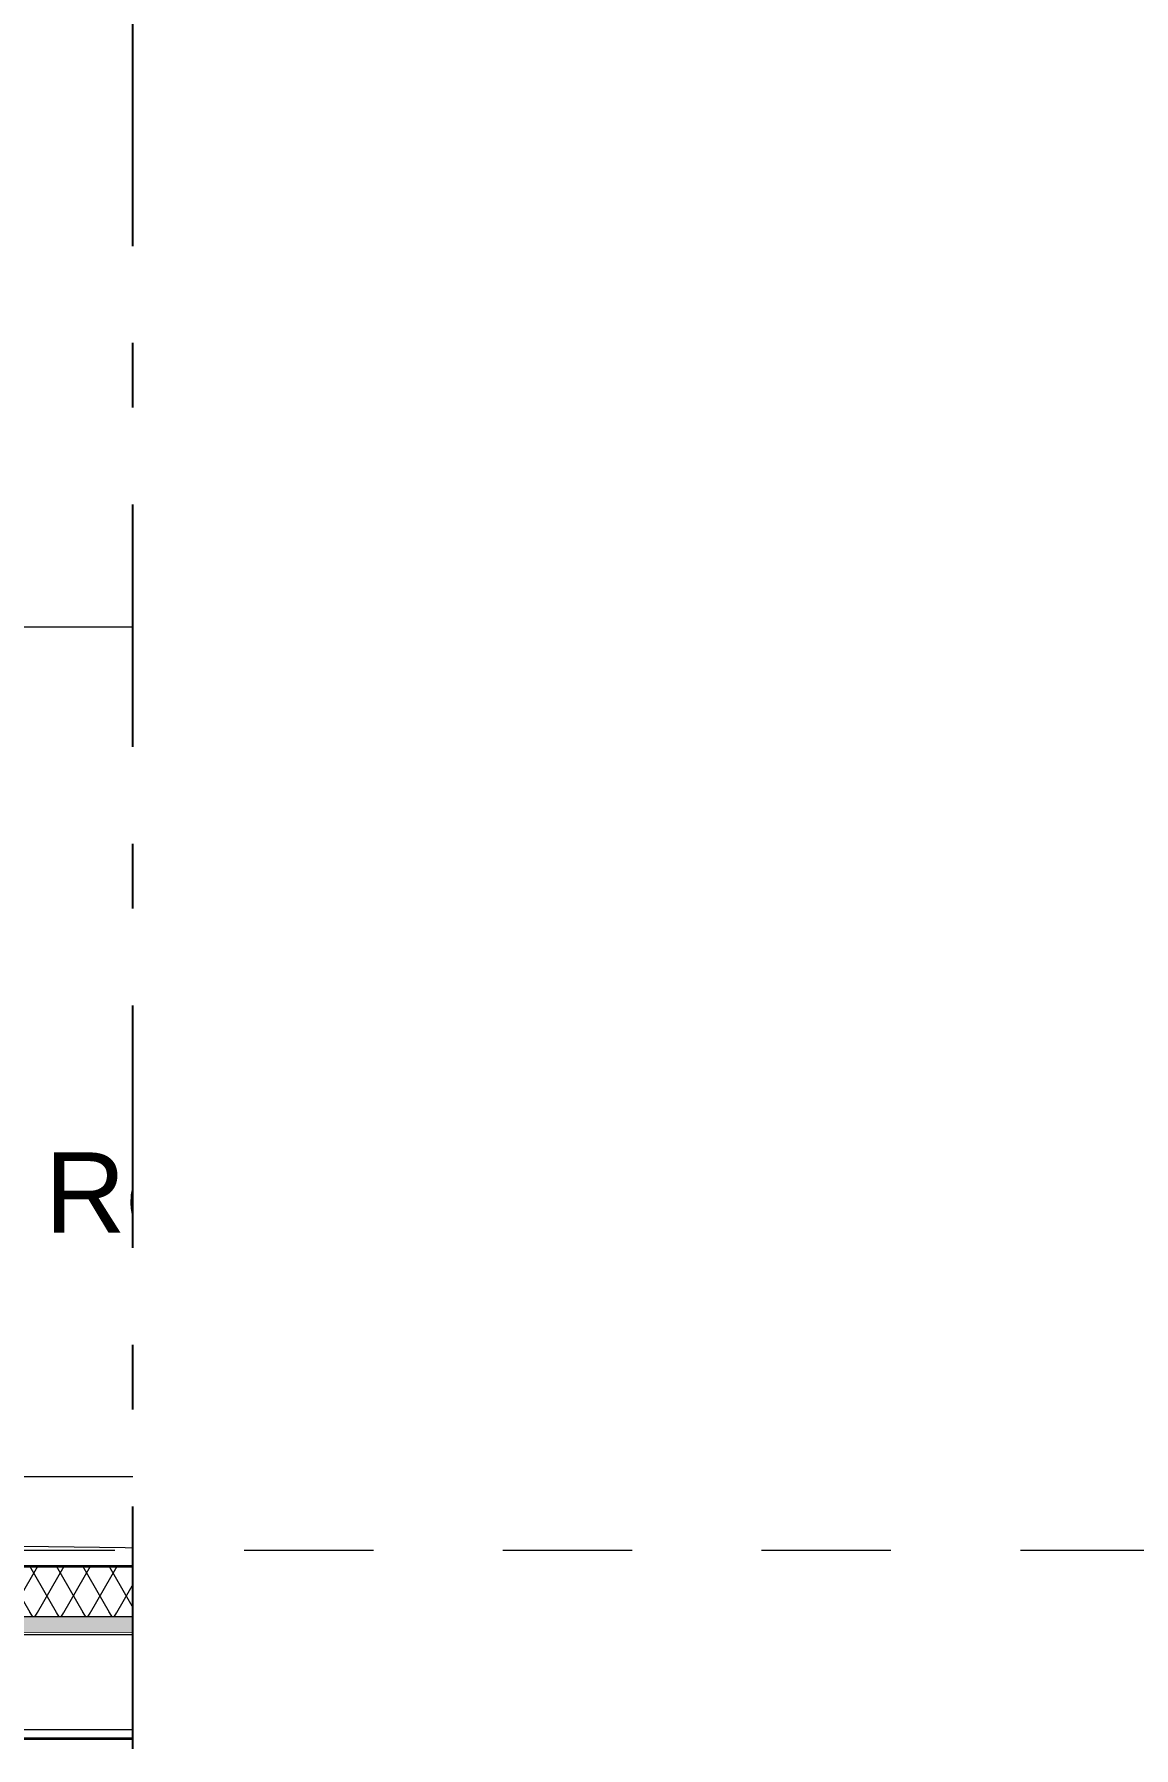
# Model space of a CAD drawing. Header units: millimetres. Extents: x -48147 to 1428745, y -495156 to 18123.
# Drawn here: x 1416671 to 1419070, y -478180 to -474440 of the extents above; entities that cross this region are included whole.
import ezdxf

# ---------------------------------------------------------------- set-up
doc = ezdxf.new("R2010")
doc.units = ezdxf.units.MM
doc.header["$MEASUREMENT"] = 0
for name, pattern in [('Dashed', [2822.222233, 1411.111116, -1411.111116]), ('Double Dashed', [1093.611073, 529.166651, -211.666656, 141.111112, -211.666656]), ('Wipeout_Contour', [1000, 0, -1000])]:
    doc.linetypes.add(name, pattern=pattern)
for name, color, linetype, lineweight, true_color in [('0_Pen_No__105', 7, 'Continuous', 15, 0xa6a6a6), ('0_Pen_No__81', 7, 'Continuous', 20, 0x6a6a6a), ('A-20-M_Roof_Pen_No__53', 7, 'Continuous', 35, 0x444444), ('New_A-20-M_Roof_Pen_No__149', 7, 'Continuous', 0, 0x2a2a2a), ('New_A-20-M_Roof_Pen_No__81', 7, 'Continuous', 20, 0x6a6a6a)]:
    doc.layers.add(name, color=color, linetype=linetype, lineweight=lineweight, true_color=true_color)
for name, color, linetype in [('A-20-M_Roof', 7, 'Continuous'), ('A-25-M_Wall_Ext', 7, 'Continuous'), ('A-95-P_Drawing', 7, 'Continuous'), ('New_A-20-M_Floor_Slab', 7, 'Continuous'), ('New_A-20-M_Roof', 7, 'Continuous'), ('New_A-25-M_Wall_Ext', 7, 'Continuous'), ('New_A-95-D_1_20', 7, 'Continuous'), ('S-280-M_STRUCT_FRAME.IFC Import', 7, 'Continuous')]:
    doc.layers.add(name, color=color, linetype=linetype)
for name, color, linetype, lineweight in [('A-20-M_Roof_Pen_No__85', 8, 'Continuous', 20), ('A-20-M_Roof_Pen_No__93', 8, 'Continuous', 13), ('A-25-M_Wall_Ext_Pen_No__87', 8, 'Continuous', 20), ('A-25-M_Wall_Int_Pen_No__101', 252, 'Continuous', 15), ('A-95-P_Drawing_Pen_No__194', 7, 'Continuous', 25), ('New_A-20-M_Floor_Slab_Pen_No__89', 8, 'Continuous', 20), ('New_A-20-M_Roof_Pen_No__4', 7, 'Continuous', 20), ('New_A-20-M_Roof_Pen_No__85', 8, 'Continuous', 20), ('New_A-25-M_Wall_Ext_Pen_No__87', 8, 'Continuous', 20), ('New_A-95-D_1_20_Pen_No__1', 7, 'Continuous', 13), ('S-280-M_STRUCT_FRAME.IFC Import_Pen_No__90', 8, 'Continuous', 20)]:
    doc.layers.add(name, color=color, linetype=linetype, lineweight=lineweight)
doc.styles.add('GENERATED_STYLE_1', font='')
doc.styles.get('GENERATED_STYLE_1').set_extended_font_data('Arial')
pattern_1 = [(60, (1341556.51, -489898.95), (-43.30127, 25), []), (120, (1341556.51, -489898.95), (43.30127, 25), [])]

# ---------------------------------------------------------------- blocks, each defined once
blk = doc.blocks.new('Section Elem_306_2', base_point=(1341556.5, -489899))
at = {"layer": 'New_A-20-M_Roof_Pen_No__4', "linetype": 'Continuous', "flags": 128}
blk.add_lwpolyline([(1420178.2, -477930), (1404999, -477930), (1403402.2, -477930)], dxfattribs=at)
at = {"color": 254, "linetype": 'Wipeout_Contour', "lineweight": 0, "ltscale": 5965584.896684188}
blk.add_wipeout([(1420511.7, -477885), (1404999, -477885), (1404999, -477895), (1420511.7, -477895)], dxfattribs=at).dxf.layer = 'New_A-20-M_Roof'
at = {"layer": 'New_A-20-M_Roof_Pen_No__81', "linetype": 'Continuous', "lineweight": 0, "true_color": 0x353535}
blk.add_hatch(color=250, dxfattribs=at).paths.add_polyline_path([(1404999, -477895), (1404999, -477930), (1420511.7, -477930), (1420511.7, -477895)])
at = {"layer": 'New_A-20-M_Roof_Pen_No__85', "linetype": 'Continuous'}
h = blk.add_hatch(dxfattribs=at)
h.set_pattern_fill('Batt_Insulation_0002', color=256, style=0, pattern_type=2)
h.set_pattern_definition(pattern_1)
h.paths.add_polyline_path([(1420511.7, -477885), (1404999, -477885), (1404999, -477895), (1420511.7, -477895)])
at = {"layer": 'New_A-20-M_Roof_Pen_No__149', "linetype": 'Continuous', "flags": 128}
blk.add_lwpolyline([(1420511.7, -477895), (1404999, -477895), (1386215.2, -477895)], dxfattribs=at)
blk = doc.blocks.new('Section Elem_307_2', base_point=(1341556.5, -489899))
at = {"color": 254, "linetype": 'Wipeout_Contour', "lineweight": 0, "ltscale": 5982203.821064672}
blk.add_wipeout([(1414535, -477700.4), (1414535, -477705.4), (1420027.7, -477772.9), (1419682.1, -477760.4)], dxfattribs=at).dxf.layer = 'A-20-M_Roof'
at = {"color": 254, "linetype": 'Wipeout_Contour', "lineweight": 0, "ltscale": 8976044.720470615}
blk.add_wipeout([(1414535, -477696.7), (1414535, -477700.4), (1419682.1, -477760.4), (1419133.2, -477749), (1419128.1, -477749), (1419049.5, -477747.5)], dxfattribs=at).dxf.layer = 'A-20-M_Roof'
at = {"color": 254, "linetype": 'Wipeout_Contour', "lineweight": 0, "ltscale": 14961401.51767659}
blk.add_wipeout([(1418169.5, -477734.4), (1414535, -477694.6), (1414535, -477696.7), (1419049.5, -477747.5), (1419041.5, -477747.3), (1418891.7, -477745), (1418822.5, -477744), (1418551.1, -477739.9), (1418385.2, -477737.5), (1418197.6, -477734.8)], dxfattribs=at).dxf.layer = 'A-20-M_Roof'
at = {"color": 254, "linetype": 'Wipeout_Contour', "lineweight": 0, "ltscale": 7480730.083510801}
blk.add_wipeout([(1414535, -477705.4), (1414535, -477712.6), (1419962.7, -477784.1), (1420025.7, -477784.1), (1420027.7, -477772.9)], dxfattribs=at).dxf.layer = 'A-20-M_Roof'
at = {"layer": 'A-20-M_Roof_Pen_No__93', "linetype": 'Continuous'}
blk.add_line((1418550.9, -477739.9), (1418822.8, -477744), dxfattribs=at)
at = {"color": 254, "linetype": 'Wipeout_Contour', "lineweight": 0, "ltscale": 11962156.783229}
blk.add_wipeout([(1414535, -477694.2), (1414535, -477694.6), (1418169.5, -477734.4), (1418000.8, -477732.5), (1417705.9, -477729.1), (1417701.1, -477729), (1417355.4, -477725), (1417222.7, -477723.5)], dxfattribs=at).dxf.layer = 'A-20-M_Roof'
blk = doc.blocks.new('Section Elem_308_2', base_point=(1341556.5, -489899))
at = {"color": 254, "linetype": 'Wipeout_Contour', "lineweight": 0, "ltscale": 32620834.12877611}
blk.add_wipeout([(1396457.6, -477743.5), (1399532.2, -477784), (1399548.3, -477784), (1399565.9, -477784), (1399582, -477784.1), (1399597.2, -477784.1), (1399612.2, -477784), (1399627.7, -477784), (1399681.3, -477783.9), (1399695.8, -477784), (1399712.1, -477784), (1399730.9, -477784), (1399752.9, -477784.1), (1399779.6, -477784.1), (1399812.8, -477784.1), (1419962.7, -477784.1), (1414535, -477712.6), (1414535, -477713.2), (1413955.4, -477715.3), (1413668.9, -477701.2), (1407279.3, -477617), (1405498.8, -477617)], dxfattribs=at).dxf.layer = 'A-20-M_Roof'
at = {"layer": 'A-20-M_Roof_Pen_No__93', "linetype": 'Continuous'}
blk.add_line((1414535, -477712.6), (1419977.8, -477784.3), dxfattribs=at)
blk = doc.blocks.new('Section Elem_310_2', base_point=(1341556.5, -489899))
at = {"color": 254, "linetype": 'Wipeout_Contour', "lineweight": 0, "ltscale": 10461491.23967545}
blk.add_wipeout([(1420504.9, -477885), (1420504.9, -477784.3), (1420472, -477784.2), (1420462.9, -477784.2), (1420455.1, -477784.1), (1404999, -477784.1), (1404999, -477885)], dxfattribs=at).dxf.layer = 'A-20-M_Roof'
at = {"layer": 'A-20-M_Roof_Pen_No__85', "linetype": 'Continuous'}
h = blk.add_hatch(dxfattribs=at)
h.set_pattern_fill('Batt_Insulation_0002', color=256, style=0, pattern_type=2)
h.set_pattern_definition(pattern_1)
h.paths.add_polyline_path([(1420504.9, -477885), (1420504.9, -477784.3), (1420472, -477784.2), (1420462.9, -477784.2), (1420455.1, -477784.1), (1404999, -477784.1), (1404999, -477885)])
at = {"layer": 'A-20-M_Roof_Pen_No__53', "linetype": 'Continuous', "flags": 128}
blk.add_lwpolyline([(1399528, -477784), (1399548.3, -477784), (1399565.9, -477784), (1399582, -477784.1), (1399597.2, -477784.1), (1399612.2, -477784), (1399627.7, -477784), (1399681.3, -477783.9), (1399695.8, -477784), (1399712.1, -477784), (1399730.9, -477784), (1399752.9, -477784.1), (1399779.6, -477784.1), (1399812.8, -477784.1), (1404999, -477784.1), (1420455.1, -477784.1), (1420462.9, -477784.2), (1420472, -477784.2), (1420504.9, -477784.3)], dxfattribs=at)
blk = doc.blocks.new('Section Elem_312_2', base_point=(1341556.5, -489899))
at = {"color": 254, "linetype": 'Wipeout_Contour', "lineweight": 0, "ltscale": 7474083.263021579}
blk.add_wipeout([(1417016.5, -475761.6), (1417132.7, -475761.6), (1417133.8, -475761.6), (1417133.8, -475744), (1417016.5, -475744)], dxfattribs=at).dxf.layer = 'New_A-25-M_Wall_Ext'
at = {"color": 254, "linetype": 'Wipeout_Contour', "lineweight": 0, "ltscale": 7475169.917223283}
blk.add_wipeout([(1417132.7, -475781.6), (1417016.5, -475781.6), (1417016.5, -477419), (1417133.8, -477419), (1417133.8, -475781.6)], dxfattribs=at).dxf.layer = 'New_A-25-M_Wall_Ext'
at = {"color": 254, "linetype": 'Wipeout_Contour', "lineweight": 0, "ltscale": 7474958.070565833}
blk.add_wipeout([(1417133.8, -475761.6), (1417362.2, -475761.6), (1417363.2, -475761.6), (1417363.2, -475744), (1417133.8, -475744)], dxfattribs=at).dxf.layer = 'New_A-25-M_Wall_Ext'
at = {"color": 254, "linetype": 'Wipeout_Contour', "lineweight": 0, "ltscale": 7476044.605160343}
blk.add_wipeout([(1417362.2, -475781.6), (1417133.8, -475781.6), (1417133.8, -477419), (1417363.2, -477419), (1417363.2, -475781.6)], dxfattribs=at).dxf.layer = 'New_A-25-M_Wall_Ext'
at = {"layer": 'New_A-25-M_Wall_Ext_Pen_No__87', "linetype": 'Continuous'}
for p, q in [((1417133.8, -475744), (1417016.5, -475744)), ((1417133.8, -477419), (1417016.5, -477419))]:
    blk.add_line(p, q, dxfattribs=at)
at = {"color": 254, "linetype": 'Wipeout_Contour', "lineweight": 0, "ltscale": 5980731.044626152}
blk.add_wipeout([(1417583.6, -475744), (1417363.2, -475744), (1417363.2, -475761.6), (1417583.6, -475761.6)], dxfattribs=at).dxf.layer = 'New_A-25-M_Wall_Ext'
at = {"color": 254, "linetype": 'Wipeout_Contour', "lineweight": 0, "ltscale": 5981811.378930278}
blk.add_wipeout([(1417583.6, -475781.6), (1417363.2, -475781.6), (1417363.2, -477419), (1417583.6, -477419)], dxfattribs=at).dxf.layer = 'New_A-25-M_Wall_Ext'
at = {"layer": 'New_A-25-M_Wall_Ext_Pen_No__87', "linetype": 'Continuous'}
for p, q in [((1417363.2, -475744), (1417133.8, -475744)), ((1417363.2, -477419), (1417133.8, -477419))]:
    blk.add_line(p, q, dxfattribs=at)
at = {"color": 254, "linetype": 'Wipeout_Contour', "lineweight": 0, "ltscale": 7477038.574314699}
blk.add_wipeout([(1417583.6, -475744), (1417583.6, -475761.6), (1417793.9, -475761.6), (1417794.8, -475761.6), (1417794.8, -475744)], dxfattribs=at).dxf.layer = 'New_A-25-M_Wall_Ext'
at = {"color": 254, "linetype": 'Wipeout_Contour', "lineweight": 0, "ltscale": 7478124.805474428}
blk.add_wipeout([(1417793.9, -475781.6), (1417583.6, -475781.6), (1417583.6, -477419), (1417794.8, -477419), (1417794.8, -475781.6)], dxfattribs=at).dxf.layer = 'New_A-25-M_Wall_Ext'
at = {"layer": 'New_A-25-M_Wall_Ext_Pen_No__87', "linetype": 'Continuous'}
for p, q in [((1417583.6, -475744), (1417363.2, -475744)), ((1417583.6, -477419), (1417363.2, -477419))]:
    blk.add_line(p, q, dxfattribs=at)
at = {"color": 254, "linetype": 'Wipeout_Contour', "lineweight": 0, "ltscale": 5982333.050911032}
blk.add_wipeout([(1417794.8, -475744), (1417794.8, -475761.6), (1417996.8, -475761.6), (1417996.8, -475744)], dxfattribs=at).dxf.layer = 'New_A-25-M_Wall_Ext'
at = {"color": 254, "linetype": 'Wipeout_Contour', "lineweight": 0, "ltscale": 5983413.096012936}
blk.add_wipeout([(1417794.8, -477419), (1417996.8, -477419), (1417996.8, -475781.6), (1417794.8, -475781.6)], dxfattribs=at).dxf.layer = 'New_A-25-M_Wall_Ext'
at = {"layer": 'New_A-25-M_Wall_Ext_Pen_No__87', "linetype": 'Continuous'}
for p, q in [((1417794.8, -475744), (1417583.6, -475744)), ((1417794.8, -477419), (1417583.6, -477419))]:
    blk.add_line(p, q, dxfattribs=at)
at = {"color": 254, "linetype": 'Wipeout_Contour', "lineweight": 0, "ltscale": 7478945.15912299}
blk.add_wipeout([(1417996.8, -475744), (1417996.8, -475761.6), (1418188.8, -475761.6), (1418189.6, -475761.6), (1418189.6, -475744)], dxfattribs=at).dxf.layer = 'New_A-25-M_Wall_Ext'
at = {"color": 254, "linetype": 'Wipeout_Contour', "lineweight": 0, "ltscale": 7480031.112240821}
blk.add_wipeout([(1418188.8, -475781.6), (1417996.8, -475781.6), (1417996.8, -477419), (1418189.6, -477419), (1418189.6, -475781.6)], dxfattribs=at).dxf.layer = 'New_A-25-M_Wall_Ext'
at = {"layer": 'New_A-25-M_Wall_Ext_Pen_No__87', "linetype": 'Continuous'}
for p, q in [((1417996.8, -475744), (1417794.8, -475744)), ((1417996.8, -477419), (1417794.8, -477419))]:
    blk.add_line(p, q, dxfattribs=at)
at = {"color": 254, "linetype": 'Wipeout_Contour', "lineweight": 0, "ltscale": 5983794.897708543}
blk.add_wipeout([(1418373, -475744), (1418189.6, -475744), (1418189.6, -475761.6), (1418373, -475761.6)], dxfattribs=at).dxf.layer = 'New_A-25-M_Wall_Ext'
at = {"color": 254, "linetype": 'Wipeout_Contour', "lineweight": 0, "ltscale": 5984874.67904556}
blk.add_wipeout([(1418373, -475781.6), (1418189.6, -475781.6), (1418189.6, -477419), (1418373, -477419)], dxfattribs=at).dxf.layer = 'New_A-25-M_Wall_Ext'
at = {"layer": 'New_A-25-M_Wall_Ext_Pen_No__87', "linetype": 'Continuous'}
for p, q in [((1418189.6, -475744), (1417996.8, -475744)), ((1418189.6, -477419), (1417996.8, -477419))]:
    blk.add_line(p, q, dxfattribs=at)
at = {"color": 254, "linetype": 'Wipeout_Contour', "lineweight": 0, "ltscale": 7480675.045444392}
blk.add_wipeout([(1418373, -475744), (1418373, -475761.6), (1418546.3, -475761.6), (1418547, -475761.6), (1418547, -475744)], dxfattribs=at).dxf.layer = 'New_A-25-M_Wall_Ext'
at = {"color": 254, "linetype": 'Wipeout_Contour', "lineweight": 0, "ltscale": 7481760.746279398}
blk.add_wipeout([(1418546.3, -475781.6), (1418373, -475781.6), (1418373, -477419), (1418547, -477419), (1418547, -475781.6)], dxfattribs=at).dxf.layer = 'New_A-25-M_Wall_Ext'
at = {"layer": 'New_A-25-M_Wall_Ext_Pen_No__87', "linetype": 'Continuous'}
for p, q in [((1418373, -475744), (1418189.6, -475744)), ((1418373, -477419), (1418189.6, -477419))]:
    blk.add_line(p, q, dxfattribs=at)
at = {"color": 254, "linetype": 'Wipeout_Contour', "lineweight": 0, "ltscale": 5985114.453746972}
blk.add_wipeout([(1418547, -475744), (1418547, -475761.6), (1418711.5, -475761.6), (1418711.5, -475744)], dxfattribs=at).dxf.layer = 'New_A-25-M_Wall_Ext'
at = {"color": 254, "linetype": 'Wipeout_Contour', "lineweight": 0, "ltscale": 5986193.997103579}
blk.add_wipeout([(1418547, -475781.6), (1418547, -477419), (1418711.5, -477419), (1418711.5, -475781.6)], dxfattribs=at).dxf.layer = 'New_A-25-M_Wall_Ext'
at = {"layer": 'New_A-25-M_Wall_Ext_Pen_No__87', "linetype": 'Continuous'}
for p, q in [((1418547, -475744), (1418373, -475744)), ((1418547, -477419), (1418373, -477419))]:
    blk.add_line(p, q, dxfattribs=at)
at = {"color": 254, "linetype": 'Wipeout_Contour', "lineweight": 0, "ltscale": 5985720.263381748}
blk.add_wipeout([(1418866.5, -475744), (1418711.5, -475744), (1418711.5, -475761.6), (1418866.5, -475761.6)], dxfattribs=at).dxf.layer = 'New_A-25-M_Wall_Ext'
at = {"color": 254, "linetype": 'Wipeout_Contour', "lineweight": 0, "ltscale": 5986799.697516408}
blk.add_wipeout([(1418866.5, -475781.6), (1418711.5, -475781.6), (1418711.5, -477419), (1418866.5, -477419)], dxfattribs=at).dxf.layer = 'New_A-25-M_Wall_Ext'
at = {"layer": 'New_A-25-M_Wall_Ext_Pen_No__87', "linetype": 'Continuous'}
for p, q in [((1418711.5, -475744), (1418547, -475744)), ((1418711.5, -477419), (1418547, -477419))]:
    blk.add_line(p, q, dxfattribs=at)
at = {"color": 254, "linetype": 'Wipeout_Contour', "lineweight": 0, "ltscale": 7482933.119521904}
blk.add_wipeout([(1419011.9, -475744), (1418866.5, -475744), (1418866.5, -475761.6), (1419011.3, -475761.6), (1419011.9, -475761.6)], dxfattribs=at).dxf.layer = 'New_A-25-M_Wall_Ext'
at = {"color": 254, "linetype": 'Wipeout_Contour', "lineweight": 0, "ltscale": 7484018.490947242}
blk.add_wipeout([(1419011.3, -475781.6), (1418866.5, -475781.6), (1418866.5, -477419), (1419011.9, -477419), (1419011.9, -475781.6)], dxfattribs=at).dxf.layer = 'New_A-25-M_Wall_Ext'
at = {"layer": 'New_A-25-M_Wall_Ext_Pen_No__87', "linetype": 'Continuous'}
for p, q in [((1418866.5, -475744), (1418711.5, -475744)), ((1418866.5, -477419), (1418711.5, -477419))]:
    blk.add_line(p, q, dxfattribs=at)
at = {"color": 254, "linetype": 'Wipeout_Contour', "lineweight": 0, "ltscale": 5986822.841519144}
blk.add_wipeout([(1419011.9, -475744), (1419011.9, -475761.6), (1419147.6, -475761.6), (1419147.6, -475744)], dxfattribs=at).dxf.layer = 'New_A-25-M_Wall_Ext'
at = {"color": 254, "linetype": 'Wipeout_Contour', "lineweight": 0, "ltscale": 5987902.076925723}
blk.add_wipeout([(1419011.9, -477419), (1419147.6, -477419), (1419147.6, -475781.6), (1419011.9, -475781.6)], dxfattribs=at).dxf.layer = 'New_A-25-M_Wall_Ext'
at = {"layer": 'New_A-25-M_Wall_Ext_Pen_No__87', "linetype": 'Continuous'}
for p, q in [((1419011.9, -475744), (1418866.5, -475744)), ((1419147.6, -475744), (1419011.9, -475744)), ((1419011.9, -477419), (1418866.5, -477419)), ((1419147.6, -477419), (1419011.9, -477419))]:
    blk.add_line(p, q, dxfattribs=at)
blk = doc.blocks.new('Section Elem_314_2', base_point=(1341556.5, -489899))
at = {"color": 254, "linetype": 'Wipeout_Contour', "lineweight": 0, "ltscale": 8983976.029407222}
blk.add_wipeout([(1419041.5, -477747.3), (1419049.5, -477747.5), (1419128.1, -477749), (1419181.8, -477749), (1419181.8, -477419), (1419041.5, -477419)], dxfattribs=at).dxf.layer = 'New_A-25-M_Wall_Ext'
at = {"color": 254, "linetype": 'Wipeout_Contour', "lineweight": 0, "ltscale": 5988724.581998878}
blk.add_wipeout([(1418891.7, -477419), (1418891.7, -477745), (1419041.5, -477747.3), (1419041.5, -477419)], dxfattribs=at).dxf.layer = 'New_A-25-M_Wall_Ext'
at = {"color": 254, "linetype": 'Wipeout_Contour', "lineweight": 0, "ltscale": 7485233.163601968}
blk.add_wipeout([(1418732.3, -477419), (1418732.3, -477742.6), (1418822.6, -477744), (1418891.7, -477745), (1418891.7, -477419)], dxfattribs=at).dxf.layer = 'New_A-25-M_Wall_Ext'
at = {"color": 254, "linetype": 'Wipeout_Contour', "lineweight": 0, "ltscale": 5987513.194287145}
blk.add_wipeout([(1418732.3, -477419), (1418563.5, -477419), (1418563.5, -477740.1), (1418732.3, -477742.6)], dxfattribs=at).dxf.layer = 'New_A-25-M_Wall_Ext'
at = {"color": 254, "linetype": 'Wipeout_Contour', "lineweight": 0, "ltscale": 7483690.988035506}
blk.add_wipeout([(1418385.2, -477737.5), (1418551.1, -477739.9), (1418563.5, -477740.1), (1418563.5, -477419), (1418385.2, -477419)], dxfattribs=at).dxf.layer = 'New_A-25-M_Wall_Ext'
at = {"color": 254, "linetype": 'Wipeout_Contour', "lineweight": 0, "ltscale": 5986158.605885855}
blk.add_wipeout([(1418197.6, -477734.8), (1418385.2, -477737.5), (1418385.2, -477419), (1418197.6, -477419)], dxfattribs=at).dxf.layer = 'New_A-25-M_Wall_Ext'
at = {"color": 254, "linetype": 'Wipeout_Contour', "lineweight": 0, "ltscale": 7481902.340316132}
blk.add_wipeout([(1418000.8, -477419), (1418000.8, -477732.5), (1418169.5, -477734.4), (1418197.6, -477734.8), (1418197.6, -477419)], dxfattribs=at).dxf.layer = 'New_A-25-M_Wall_Ext'
at = {"color": 254, "linetype": 'Wipeout_Contour', "lineweight": 0, "ltscale": 5984663.23526238}
blk.add_wipeout([(1417794.8, -477730.1), (1418000.8, -477732.5), (1418000.8, -477419), (1417794.8, -477419)], dxfattribs=at).dxf.layer = 'New_A-25-M_Wall_Ext'
at = {"color": 254, "linetype": 'Wipeout_Contour', "lineweight": 0, "ltscale": 11968085.92497124}
blk.add_wipeout([(1417794.8, -477419), (1417579.6, -477419), (1417579.6, -477727.6), (1417701.1, -477729), (1417705.9, -477729.1), (1417794.8, -477730.1), (1417716.7, -477729.2), (1417794.8, -477730.1)], dxfattribs=at).dxf.layer = 'New_A-25-M_Wall_Ext'
at = {"layer": 'New_A-25-M_Wall_Ext_Pen_No__87', "linetype": 'Continuous'}
blk.add_line((1417794.8, -477419), (1417794.8, -477419), dxfattribs=at)
at = {"color": 254, "linetype": 'Wipeout_Contour', "lineweight": 0, "ltscale": 5983029.01851498}
blk.add_wipeout([(1417355.4, -477419), (1417355.4, -477725), (1417579.6, -477727.6), (1417579.6, -477419)], dxfattribs=at).dxf.layer = 'New_A-25-M_Wall_Ext'
at = {"layer": 'New_A-25-M_Wall_Ext_Pen_No__87', "linetype": 'Continuous'}
blk.add_line((1417583.6, -477419), (1417579.6, -477419), dxfattribs=at)
at = {"color": 254, "linetype": 'Wipeout_Contour', "lineweight": 0, "ltscale": 5982351.31961367}
blk.add_wipeout([(1417222.7, -477419), (1417222.7, -477723.5), (1417355.4, -477725), (1417355.4, -477419)], dxfattribs=at).dxf.layer = 'New_A-25-M_Wall_Ext'
at = {"layer": 'New_A-25-M_Wall_Ext_Pen_No__87', "linetype": 'Continuous'}
blk.add_line((1417363.2, -477419), (1417355.4, -477419), dxfattribs=at)
blk = doc.blocks.new('Section Elem_322_2', base_point=(1341556.5, -489899))
at = {"color": 254, "linetype": 'Wipeout_Contour', "lineweight": 0, "ltscale": 5986844.717369694}
blk.add_wipeout([(1419011.3, -475781.6), (1419147.1, -475781.6), (1419147.1, -475761.6), (1419011.3, -475761.6)], dxfattribs=at).dxf.layer = 'New_A-20-M_Floor_Slab'
at = {"color": 254, "linetype": 'Wipeout_Contour', "lineweight": 0, "ltscale": 5986311.50613733}
blk.add_wipeout([(1418865.9, -475761.6), (1418865.9, -475781.6), (1419011.3, -475781.6), (1419011.3, -475761.6)], dxfattribs=at).dxf.layer = 'New_A-20-M_Floor_Slab'
at = {"layer": 'New_A-20-M_Floor_Slab_Pen_No__89', "linetype": 'Continuous'}
for p, q in [((1419011.3, -475761.6), (1419147.1, -475761.6)), ((1419011.3, -475781.6), (1419147.1, -475781.6))]:
    blk.add_line(p, q, dxfattribs=at)
at = {"color": 254, "linetype": 'Wipeout_Contour', "lineweight": 0, "ltscale": 5985741.807580828}
blk.add_wipeout([(1418710.8, -475761.6), (1418710.8, -475781.6), (1418865.9, -475781.6), (1418865.9, -475761.6)], dxfattribs=at).dxf.layer = 'New_A-20-M_Floor_Slab'
at = {"layer": 'New_A-20-M_Floor_Slab_Pen_No__89', "linetype": 'Continuous'}
for p, q in [((1418865.9, -475761.6), (1419011.3, -475761.6)), ((1418865.9, -475781.6), (1419011.3, -475781.6))]:
    blk.add_line(p, q, dxfattribs=at)
at = {"color": 254, "linetype": 'Wipeout_Contour', "lineweight": 0, "ltscale": 5985135.829390022}
blk.add_wipeout([(1418710.8, -475761.6), (1418546.3, -475761.6), (1418546.3, -475781.6), (1418710.8, -475781.6)], dxfattribs=at).dxf.layer = 'New_A-20-M_Floor_Slab'
at = {"layer": 'New_A-20-M_Floor_Slab_Pen_No__89', "linetype": 'Continuous'}
for p, q in [((1418710.8, -475761.6), (1418865.9, -475761.6)), ((1418710.8, -475781.6), (1418865.9, -475781.6))]:
    blk.add_line(p, q, dxfattribs=at)
at = {"color": 254, "linetype": 'Wipeout_Contour', "lineweight": 0, "ltscale": 5984493.792476395}
blk.add_wipeout([(1418372.3, -475761.6), (1418372.3, -475781.6), (1418546.3, -475781.6), (1418546.3, -475761.6)], dxfattribs=at).dxf.layer = 'New_A-20-M_Floor_Slab'
at = {"layer": 'New_A-20-M_Floor_Slab_Pen_No__89', "linetype": 'Continuous'}
for p, q in [((1418546.3, -475761.6), (1418710.8, -475761.6)), ((1418546.3, -475781.6), (1418710.8, -475781.6))]:
    blk.add_line(p, q, dxfattribs=at)
at = {"color": 254, "linetype": 'Wipeout_Contour', "lineweight": 0, "ltscale": 5983815.930885453}
blk.add_wipeout([(1418188.8, -475761.6), (1418188.8, -475781.6), (1418372.3, -475781.6), (1418372.3, -475761.6)], dxfattribs=at).dxf.layer = 'New_A-20-M_Floor_Slab'
at = {"layer": 'New_A-20-M_Floor_Slab_Pen_No__89', "linetype": 'Continuous'}
for p, q in [((1418372.3, -475761.6), (1418546.3, -475761.6)), ((1418372.3, -475781.6), (1418546.3, -475781.6))]:
    blk.add_line(p, q, dxfattribs=at)
at = {"color": 254, "linetype": 'Wipeout_Contour', "lineweight": 0, "ltscale": 5983102.491718525}
blk.add_wipeout([(1417996, -475761.6), (1417996, -475781.6), (1418188.8, -475781.6), (1418188.8, -475761.6)], dxfattribs=at).dxf.layer = 'New_A-20-M_Floor_Slab'
at = {"layer": 'New_A-20-M_Floor_Slab_Pen_No__89', "linetype": 'Continuous'}
for p, q in [((1418188.8, -475761.6), (1418372.3, -475761.6)), ((1418188.8, -475781.6), (1418372.3, -475781.6))]:
    blk.add_line(p, q, dxfattribs=at)
at = {"color": 254, "linetype": 'Wipeout_Contour', "lineweight": 0, "ltscale": 5982353.735032238}
blk.add_wipeout([(1417996, -475761.6), (1417793.9, -475761.6), (1417793.9, -475781.6), (1417996, -475781.6)], dxfattribs=at).dxf.layer = 'New_A-20-M_Floor_Slab'
at = {"layer": 'New_A-20-M_Floor_Slab_Pen_No__89', "linetype": 'Continuous'}
for p, q in [((1417996, -475761.6), (1418188.8, -475761.6)), ((1417996, -475781.6), (1418188.8, -475781.6))]:
    blk.add_line(p, q, dxfattribs=at)
at = {"color": 254, "linetype": 'Wipeout_Contour', "lineweight": 0, "ltscale": 5981569.933750371}
blk.add_wipeout([(1417582.6, -475781.6), (1417793.9, -475781.6), (1417793.9, -475761.6), (1417582.6, -475761.6)], dxfattribs=at).dxf.layer = 'New_A-20-M_Floor_Slab'
at = {"layer": 'New_A-20-M_Floor_Slab_Pen_No__89', "linetype": 'Continuous'}
for p, q in [((1417793.9, -475761.6), (1417996, -475761.6)), ((1417793.9, -475781.6), (1417996, -475781.6))]:
    blk.add_line(p, q, dxfattribs=at)
at = {"color": 254, "linetype": 'Wipeout_Contour', "lineweight": 0, "ltscale": 5980751.373556496}
blk.add_wipeout([(1417362.2, -475761.6), (1417362.2, -475781.6), (1417582.6, -475781.6), (1417582.6, -475761.6)], dxfattribs=at).dxf.layer = 'New_A-20-M_Floor_Slab'
at = {"layer": 'New_A-20-M_Floor_Slab_Pen_No__89', "linetype": 'Continuous'}
for p, q in [((1417582.6, -475761.6), (1417793.9, -475761.6)), ((1417582.6, -475781.6), (1417793.9, -475781.6))]:
    blk.add_line(p, q, dxfattribs=at)
at = {"color": 254, "linetype": 'Wipeout_Contour', "lineweight": 0, "ltscale": 5979898.35279247}
blk.add_wipeout([(1417362.2, -475781.6), (1417362.2, -475761.6), (1417132.7, -475761.6), (1417132.7, -475781.6)], dxfattribs=at).dxf.layer = 'New_A-20-M_Floor_Slab'
at = {"layer": 'New_A-20-M_Floor_Slab_Pen_No__89', "linetype": 'Continuous'}
for p, q in [((1417362.2, -475761.6), (1417582.6, -475761.6)), ((1417362.2, -475781.6), (1417582.6, -475781.6))]:
    blk.add_line(p, q, dxfattribs=at)
at = {"color": 254, "linetype": 'Wipeout_Contour', "lineweight": 0, "ltscale": 5979241.678974382}
blk.add_wipeout([(1417132.7, -475781.6), (1417132.7, -475761.6), (1417015.8, -475761.6), (1417015.8, -475781.6)], dxfattribs=at).dxf.layer = 'New_A-20-M_Floor_Slab'
at = {"layer": 'New_A-20-M_Floor_Slab_Pen_No__89', "linetype": 'Continuous'}
for p, q in [((1417015.8, -475761.6), (1417132.7, -475761.6)), ((1417015.8, -475781.6), (1417132.7, -475781.6)), ((1417132.7, -475761.6), (1417362.2, -475761.6)), ((1417132.7, -475781.6), (1417362.2, -475781.6))]:
    blk.add_line(p, q, dxfattribs=at)
blk = doc.blocks.new('Section Elem_324_2', base_point=(1341556.5, -489899))
at = {"color": 254, "linetype": 'Wipeout_Contour', "lineweight": 0, "ltscale": 10477621.9037345}
blk.add_wipeout([(1418991.8, -475744), (1419147.6, -475744), (1419148.1, -475744), (1419354.4, -475740.1), (1419232.6, -475740), (1419232.6, -475740.1), (1419196.7, -475740.1)], dxfattribs=at).dxf.layer = 'New_A-25-M_Wall_Ext'
at = {"color": 254, "linetype": 'Wipeout_Contour', "lineweight": 0, "ltscale": 7483239.856363095}
blk.add_wipeout([(1418825.9, -475744), (1418991.8, -475744), (1419196.7, -475740.1), (1419069.7, -475740), (1419029.2, -475740.1)], dxfattribs=at).dxf.layer = 'New_A-25-M_Wall_Ext'
at = {"color": 254, "linetype": 'Wipeout_Contour', "lineweight": 0, "ltscale": 7482426.127507025}
blk.add_wipeout([(1418650.4, -475744), (1418825.9, -475744), (1419029.2, -475740.1), (1418897.3, -475740), (1418852.1, -475740.1)], dxfattribs=at).dxf.layer = 'New_A-25-M_Wall_Ext'
at = {"color": 254, "linetype": 'Wipeout_Contour', "lineweight": 0, "ltscale": 7481567.255251538}
blk.add_wipeout([(1418465.4, -475744), (1418650.4, -475744), (1418852.1, -475740.1), (1418715.7, -475740), (1418665.5, -475740.1)], dxfattribs=at).dxf.layer = 'New_A-25-M_Wall_Ext'
at = {"color": 254, "linetype": 'Wipeout_Contour', "lineweight": 0, "ltscale": 7480663.555200423}
blk.add_wipeout([(1418270.9, -475744), (1418465.4, -475744), (1418665.5, -475740.1), (1418524.8, -475740.1), (1418469.3, -475740.1)], dxfattribs=at).dxf.layer = 'New_A-25-M_Wall_Ext'
at = {"color": 254, "linetype": 'Wipeout_Contour', "lineweight": 0, "ltscale": 7479715.355867147}
blk.add_wipeout([(1418067.1, -475744), (1418270.9, -475744), (1418469.3, -475740.1), (1418324.7, -475740.1), (1418263.7, -475740.1)], dxfattribs=at).dxf.layer = 'New_A-25-M_Wall_Ext'
at = {"color": 254, "linetype": 'Wipeout_Contour', "lineweight": 0, "ltscale": 7478722.997419933}
blk.add_wipeout([(1417853.9, -475744), (1418067.1, -475744), (1418263.7, -475740.1), (1418115.5, -475740.1), (1418048.8, -475740.1)], dxfattribs=at).dxf.layer = 'New_A-25-M_Wall_Ext'
at = {"color": 254, "linetype": 'Wipeout_Contour', "lineweight": 0, "ltscale": 7477686.841319958}
blk.add_wipeout([(1417631.6, -475744), (1417853.9, -475744), (1418048.8, -475740.1), (1417897.3, -475740.1), (1417824.5, -475740.1)], dxfattribs=at).dxf.layer = 'New_A-25-M_Wall_Ext'
at = {"color": 254, "linetype": 'Wipeout_Contour', "lineweight": 0, "ltscale": 7476607.26169816}
blk.add_wipeout([(1417400.1, -475744), (1417631.6, -475744), (1417824.5, -475740.1), (1417670, -475740.1), (1417591.1, -475740.1)], dxfattribs=at).dxf.layer = 'New_A-25-M_Wall_Ext'
at = {"color": 254, "linetype": 'Wipeout_Contour', "lineweight": 0, "ltscale": 7475821.278975026}
blk.add_wipeout([(1417585.6, -475740.1), (1417346.4, -475744), (1417363.2, -475744), (1417400.1, -475744), (1417591.1, -475740.1)], dxfattribs=at).dxf.layer = 'New_A-25-M_Wall_Ext'
blk = doc.blocks.new('Section Elem_429_2', base_point=(1341556.5, -489899))
at = {"color": 254, "linetype": 'Wipeout_Contour', "lineweight": 0, "ltscale": 5961981.180826448}
blk.add_wipeout([(1403402.2, -477930), (1403402.2, -477930.8), (1420178.2, -477930.8), (1420178.2, -477930)], dxfattribs=at).dxf.layer = 'S-280-M_STRUCT_FRAME.IFC Import'
at = {"color": 254, "linetype": 'Wipeout_Contour', "lineweight": 0, "ltscale": 8958995.634671219}
blk.add_wipeout([(1403402.2, -477933), (1420247.7, -477933), (1420247.7, -477932), (1420178.2, -477932), (1420178.2, -477930.8), (1403402.2, -477930.8)], dxfattribs=at).dxf.layer = 'S-280-M_STRUCT_FRAME.IFC Import'
at = {"color": 254, "linetype": 'Wipeout_Contour', "lineweight": 0, "ltscale": 11956613.48373073}
blk.add_wipeout([(1403402.2, -478141), (1420389.7, -478141), (1420389.7, -477933), (1420261.4, -477933), (1420261.4, -478000), (1420247.7, -478000), (1420247.7, -477933), (1403402.2, -477933)], dxfattribs=at).dxf.layer = 'S-280-M_STRUCT_FRAME.IFC Import'
at = {"layer": 'S-280-M_STRUCT_FRAME.IFC Import_Pen_No__90', "linetype": 'Continuous'}
blk.add_line((1403402.2, -477933), (1420247.7, -477933), dxfattribs=at)
at = {"color": 254, "linetype": 'Wipeout_Contour', "lineweight": 0, "ltscale": 5962663.85560325}
blk.add_wipeout([(1403402.2, -478159), (1420389.7, -478159), (1420389.7, -478141), (1403402.2, -478141)], dxfattribs=at).dxf.layer = 'S-280-M_STRUCT_FRAME.IFC Import'
at = {"color": 254, "linetype": 'Wipeout_Contour', "lineweight": 0, "ltscale": 5962676.764222026}
blk.add_wipeout([(1403402.2, -478159), (1403402.2, -478161.1), (1420389.7, -478161.1), (1420389.7, -478159)], dxfattribs=at).dxf.layer = 'S-280-M_STRUCT_FRAME.IFC Import'
at = {"layer": 'S-280-M_STRUCT_FRAME.IFC Import_Pen_No__90', "linetype": 'Continuous'}
blk.add_line((1403402.2, -478141), (1420389.7, -478141), dxfattribs=at)
at = {"color": 254, "linetype": 'Wipeout_Contour', "lineweight": 0, "ltscale": 5962678.688895887}
blk.add_wipeout([(1420389.7, -478161.1), (1403402.2, -478161.1), (1403402.2, -478162), (1420389.7, -478162)], dxfattribs=at).dxf.layer = 'S-280-M_STRUCT_FRAME.IFC Import'
at = {"layer": 'S-280-M_STRUCT_FRAME.IFC Import_Pen_No__90', "linetype": 'Continuous'}
for p, q in [((1403402.2, -478159), (1420389.7, -478159)), ((1403402.2, -478162), (1420389.7, -478162))]:
    blk.add_line(p, q, dxfattribs=at)
blk = doc.blocks.new('Section Elem_508_2', base_point=(1341556.5, -489899))
at = {"color": 254, "linetype": 'Wipeout_Contour', "lineweight": 0, "ltscale": 7483091.504807696}
blk.add_wipeout([(1418897.3, -475740), (1419029.2, -475740.1), (1419069.7, -475740), (1419069.7, -475734), (1418897.3, -475734)], dxfattribs=at).dxf.layer = 'A-25-M_Wall_Ext'
at = {"layer": 'A-25-M_Wall_Ext_Pen_No__87', "linetype": 'Continuous'}
blk.add_line((1419069.7, -475734), (1419232.6, -475734), dxfattribs=at)
at = {"color": 254, "linetype": 'Wipeout_Contour', "lineweight": 0, "ltscale": 7482252.459861928}
blk.add_wipeout([(1418715.7, -475734), (1418715.7, -475740), (1418852.1, -475740.1), (1418897.3, -475740), (1418897.3, -475734)], dxfattribs=at).dxf.layer = 'A-25-M_Wall_Ext'
at = {"layer": 'A-25-M_Wall_Ext_Pen_No__87', "linetype": 'Continuous'}
blk.add_line((1418897.3, -475734), (1419069.7, -475734), dxfattribs=at)
at = {"color": 254, "linetype": 'Wipeout_Contour', "lineweight": 0, "ltscale": 7481369.110101116}
blk.add_wipeout([(1418524.8, -475734), (1418524.8, -475740.1), (1418665.5, -475740.1), (1418715.7, -475740), (1418715.7, -475734)], dxfattribs=at).dxf.layer = 'A-25-M_Wall_Ext'
at = {"layer": 'A-25-M_Wall_Ext_Pen_No__87', "linetype": 'Continuous'}
blk.add_line((1418715.7, -475734), (1418897.3, -475734), dxfattribs=at)
at = {"color": 254, "linetype": 'Wipeout_Contour', "lineweight": 0, "ltscale": 7480441.769956411}
blk.add_wipeout([(1418324.7, -475734), (1418324.7, -475740.1), (1418469.3, -475740.1), (1418524.8, -475740.1), (1418524.8, -475734)], dxfattribs=at).dxf.layer = 'A-25-M_Wall_Ext'
at = {"layer": 'A-25-M_Wall_Ext_Pen_No__87', "linetype": 'Continuous'}
blk.add_line((1418524.8, -475734), (1418715.7, -475734), dxfattribs=at)
at = {"color": 254, "linetype": 'Wipeout_Contour', "lineweight": 0, "ltscale": 7479470.769459835}
blk.add_wipeout([(1418115.5, -475734), (1418115.5, -475740.1), (1418263.7, -475740.1), (1418324.7, -475740.1), (1418324.7, -475734)], dxfattribs=at).dxf.layer = 'A-25-M_Wall_Ext'
at = {"layer": 'A-25-M_Wall_Ext_Pen_No__87', "linetype": 'Continuous'}
blk.add_line((1418324.7, -475734), (1418524.8, -475734), dxfattribs=at)
at = {"color": 254, "linetype": 'Wipeout_Contour', "lineweight": 0, "ltscale": 7478456.454163242}
blk.add_wipeout([(1418115.5, -475734), (1417897.3, -475734), (1417897.3, -475740.1), (1418048.8, -475740.1), (1418115.5, -475740.1)], dxfattribs=at).dxf.layer = 'A-25-M_Wall_Ext'
at = {"layer": 'A-25-M_Wall_Ext_Pen_No__87', "linetype": 'Continuous'}
blk.add_line((1418115.5, -475734), (1418324.7, -475734), dxfattribs=at)
at = {"color": 254, "linetype": 'Wipeout_Contour', "lineweight": 0, "ltscale": 7477399.184965556}
blk.add_wipeout([(1417670, -475740.1), (1417824.5, -475740.1), (1417897.3, -475740.1), (1417897.3, -475734), (1417670, -475734)], dxfattribs=at).dxf.layer = 'A-25-M_Wall_Ext'
at = {"layer": 'A-25-M_Wall_Ext_Pen_No__87', "linetype": 'Continuous'}
blk.add_line((1417897.3, -475734), (1418115.5, -475734), dxfattribs=at)
at = {"color": 254, "linetype": 'Wipeout_Contour', "lineweight": 0, "ltscale": 7476587.456644567}
blk.add_wipeout([(1417670, -475734), (1417585.6, -475734), (1417585.6, -475740.1), (1417591.1, -475740.1), (1417670, -475740.1)], dxfattribs=at).dxf.layer = 'A-25-M_Wall_Ext'
at = {"layer": 'A-25-M_Wall_Ext_Pen_No__87', "linetype": 'Continuous'}
for p, q in [((1417585.6, -475734), (1417670, -475734)), ((1417670, -475734), (1417897.3, -475734))]:
    blk.add_line(p, q, dxfattribs=at)
blk = doc.blocks.new('Dimension_4_2', base_point=(1417917.8, -477588.6))
at = {"layer": 'New_A-95-D_1_20_Pen_No__1', "linetype": 'Continuous'}
for p, q in [((1417917.8, -477588.6), (1417517.8, -477188.6)), ((1417517.8, -477188.6), (1418317.8, -477188.6)), ((1418317.8, -477188.6), (1417917.8, -477588.6)), ((1417917.8, -477588.6), (1417617.8, -477588.6)), ((1417917.8, -477588.6), (1418217.8, -477588.6))]:
    blk.add_line(p, q, dxfattribs=at)
at = {"layer": 'New_A-95-D_1_20_Pen_No__1', "insert": (1416693.7, -477108.6), "char_height": 175, "attachment_point": 7, "style": 'GENERATED_STYLE_1'}
blk.add_mtext('\\A1;{\\fArial|b0|i0|c0|p34;Roof (highest) +18.097}', dxfattribs=at)
blk = doc.blocks.new('S-27 Building Section_STORY_MARKER', base_point=(1341556.5, -489899))
at = {"layer": '0_Pen_No__105', "linetype": 'Dashed', "ltscale": 0.2}
blk.add_line((1357862.3, -477749), (1422610.8, -477749), dxfattribs=at)

msp = doc.modelspace()

# ---------------------------------------------------------------- block references
at = {"layer": 'A-20-M_Roof'}
msp.add_blockref('Section Elem_307_2', (1341556.5, -489899), dxfattribs=at)
at = {"layer": 'New_A-20-M_Roof'}
msp.add_blockref('Section Elem_306_2', (1341556.5, -489899), dxfattribs=at)
at = {"layer": 'New_A-25-M_Wall_Ext'}
msp.add_blockref('Section Elem_312_2', (1341556.5, -489899), dxfattribs=at)

# ---------------------------------------------------------------- next in the draw order: block references
at = {"layer": 'A-20-M_Roof'}
msp.add_blockref('Section Elem_308_2', (1341556.5, -489899), dxfattribs=at)
at = {"layer": 'New_A-20-M_Floor_Slab'}
msp.add_blockref('Section Elem_322_2', (1341556.5, -489899), dxfattribs=at)
at = {"layer": 'S-280-M_STRUCT_FRAME.IFC Import'}
msp.add_blockref('Section Elem_429_2', (1341556.5, -489899), dxfattribs=at)

# ---------------------------------------------------------------- next in the draw order: block references
at = {"layer": 'A-20-M_Roof'}
msp.add_blockref('Section Elem_310_2', (1341556.5, -489899), dxfattribs=at)
at = {"layer": 'New_A-25-M_Wall_Ext'}
for name in ['Section Elem_324_2', 'Section Elem_314_2']:
    msp.add_blockref(name, (1341556.5, -489899), dxfattribs=at)

# ---------------------------------------------------------------- next in the draw order: block references
at = {"layer": 'A-25-M_Wall_Ext'}
msp.add_blockref('Section Elem_508_2', (1341556.5, -489899), dxfattribs=at)

# ---------------------------------------------------------------- next in the draw order: linework, layer by layer
at = {"layer": '0_Pen_No__81', "linetype": 'Continuous', "flags": 128}
msp.add_lwpolyline([(1417729.7, -475733.9), (1397235.3, -475733.9)], dxfattribs=at)
at = {"layer": 'A-25-M_Wall_Int_Pen_No__101', "linetype": 'Dashed', "ltscale": 0.2}
msp.add_line((1386148.3, -477588.6), (1419970.3, -477588.6), dxfattribs=at)

# ---------------------------------------------------------------- next in the draw order: block references
at = {"layer": 'New_A-95-D_1_20', "linetype": 'Continuous'}
msp.add_blockref('Dimension_4_2', (1417917.8, -477588.6), dxfattribs=at)

# ---------------------------------------------------------------- next in the draw order: wipeouts: each hides what was drawn before it
at = {"color": 254, "linetype": 'Wipeout_Contour', "lineweight": 0, "ltscale": 5994919.460299809}
msp.add_wipeout([(1416885.9, -471613.5), (1421546.1, -471613.5), (1421546.1, -491563.4), (1416885.9, -491563.4)], dxfattribs=at).dxf.layer = 'A-95-P_Drawing'

# ---------------------------------------------------------------- next in the draw order: linework, layer by layer
at = {"layer": 'A-95-P_Drawing_Pen_No__194', "linetype": 'Double Dashed', "flags": 128}
msp.add_lwpolyline([(1416885.9, -471613.5), (1421546.1, -471613.5), (1421546.1, -491563.4), (1416885.9, -491563.4)], close=True, dxfattribs=at)

# ---------------------------------------------------------------- next in the draw order: block references
at = {"linetype": 'Continuous', "lineweight": 0}
msp.add_blockref('S-27 Building Section_STORY_MARKER', (1341556.5, -489899), dxfattribs=at)

doc.saveas('drawing.dxf')
